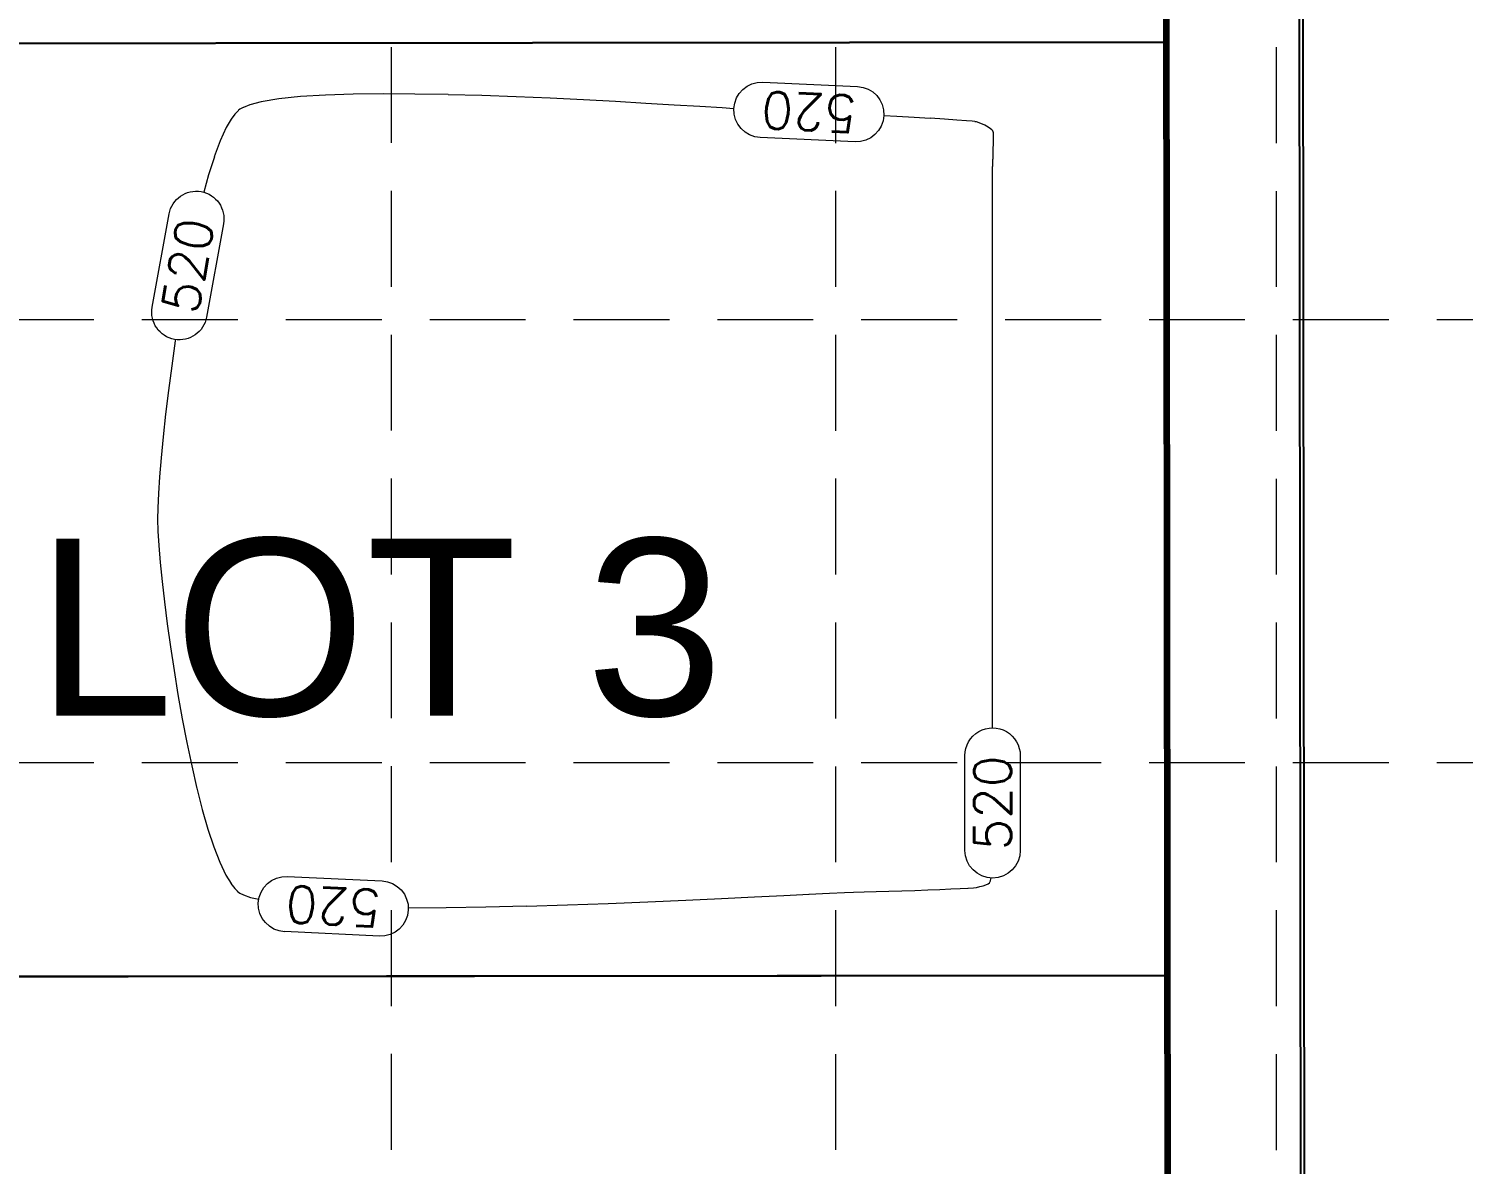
# Model space of a CAD drawing. Header units: feet. Extents: x -406 to 2003, y 7035 to 10885.
# Drawn here: x 149 to 343.5, y 8545.2 to 8699.1 of the extents above; entities that cross this region are included whole.
import ezdxf

# ---------------------------------------------------------------- set-up
doc = ezdxf.new("R2010")
doc.units = ezdxf.units.FT
doc.header["$LTSCALE"] = 40
doc.header["$MEASUREMENT"] = 0
doc.linetypes.add('HIDDEN', pattern=[0.375, 0.25, -0.125])
for name, color, linetype, lineweight in [('1 PROPOSED CONTOURS', 35, 'Continuous', 0), ('LOT NUMBERS', 3, 'Continuous', 35), ('right of way', 3, 'Continuous', 40), ('SILT FENCE', 200, 'Continuous', 100)]:
    doc.layers.add(name, color=color, linetype=linetype, lineweight=lineweight)
for name, color, linetype in [('GRID', 254, 'HIDDEN'), ('lots', 4, 'Continuous'), ('polys', 7, 'Continuous'), ('proposed pavement', 4, 'Continuous')]:
    doc.layers.add(name, color=color, linetype=linetype)
doc.styles.get("Standard").update_dxf_attribs({"font": 'ARIAL.TTF'})

msp = doc.modelspace()

# ---------------------------------------------------------------- linework, layer by layer
at = {"layer": '1 PROPOSED CONTOURS', "color": 35, "linetype": 'Continuous', "elevation": 520}
for points in [[(248.53, 8691.85), (261.37, 8691.27)], [(261.03, 8683.78), (248.19, 8684.36)], [(184.08, 8584.19), (196.92, 8583.57)], [(196.56, 8576.08), (183.72, 8576.7)]]:
    msp.add_lwpolyline(points, dxfattribs=at)
at = {"layer": '1 PROPOSED CONTOURS', "color": 35, "extrusion": (-0.101716, 0.994814, 0), "elevation": 8625.92}
msp.add_lwpolyline([(-1068.82, 520), (-1065.87, 520)], dxfattribs=at)
at = {"layer": '1 PROPOSED CONTOURS', "color": 35, "elevation": 520}
for points in [[(189.27, 8690.1), (185.89, 8689.9)], [(193.02, 8690.22), (189.27, 8690.1)], [(210.46, 8690.03), (205.87, 8690.16)], [(215.09, 8689.87), (210.46, 8690.03)], [(177.67, 8688.18), (177.49, 8688.04)], [(219.7, 8689.67), (215.09, 8689.87)], [(232.69, 8688.98), (228.56, 8689.22)], [(239.99, 8688.54), (236.52, 8688.76)], [(243.03, 8688.36), (239.99, 8688.54)], [(244.61, 8688.26), (243.03, 8688.36)], [(176.47, 8686.85), (175.81, 8685.71)], [(176.98, 8687.53), (176.47, 8686.85)], [(269.06, 8687.08), (266.72, 8687.21)], [(278.62, 8686.01), (278.07, 8686.26)], [(175.81, 8685.71), (174.99, 8683.91)], [(279.8, 8684.97), (279.75, 8685.13)], [(279.79, 8683.83), (279.79, 8684.13)], [(279.81, 8684.47), (279.82, 8684.75)], [(279.77, 8682.48), (279.77, 8682.77)], [(279.79, 8683.59), (279.79, 8683.83)], [(279.69, 8680.43), (279.7, 8680.64)], [(279.7, 8680.64), (279.71, 8680.9)], [(279.68, 8679.51), (279.68, 8680.16)], [(279.68, 8677.75), (279.68, 8679.51)], [(279.68, 8674.98), (279.68, 8677.75)], [(279.68, 8666.9), (279.68, 8671.32)], [(279.68, 8661.83), (279.68, 8666.9)], [(167.97, 8650.05), (167.59, 8646.83)], [(279.68, 8630.89), (279.68, 8637.43)], [(166.66, 8629.03), (166.85, 8626.74)], [(166.85, 8626.74), (167.11, 8624.18)], [(167.43, 8621.4), (167.81, 8618.42)], [(167.81, 8618.42), (168.24, 8615.31)], [(169.84, 8605.56), (170.47, 8602.32)], [(170.47, 8602.32), (171.13, 8599.17)], [(171.83, 8596.13), (172.56, 8593.26)], [(172.56, 8593.26), (173.33, 8590.61)], [(173.33, 8590.61), (174.12, 8588.21)], [(278.4, 8582.92), (278.78, 8583.04)], [(279.08, 8583.18), (279.27, 8583.32)], [(279.45, 8583.85), (279.47, 8583.97)], [(177.31, 8582.2), (177.49, 8582.05)], [(177.49, 8582.05), (177.67, 8581.92)], [(177.67, 8581.92), (178.14, 8581.67)], [(238.09, 8580.96), (242.93, 8581.19)], [(260.82, 8582.05), (262.27, 8582.08)], [(263.89, 8582.13), (265.6, 8582.18)], [(269.16, 8582.3), (270.89, 8582.36)], [(274.01, 8582.49), (275.3, 8582.55)], [(275.3, 8582.55), (276.35, 8582.61)], [(277.96, 8582.8), (278.4, 8582.92)], [(227.57, 8580.53), (232.93, 8580.74)]]:
    msp.add_lwpolyline(points, dxfattribs=at)
at = {"layer": '1 PROPOSED CONTOURS', "color": 35, "extrusion": (0.010876, -0.999941, 0), "elevation": -8687.61}
msp.add_lwpolyline([(291.58, 520), (287.52, 520)], dxfattribs=at)
at = {"layer": '1 PROPOSED CONTOURS', "color": 35, "extrusion": (0.005272, 0.999986, 0), "elevation": 8691.19}
msp.add_lwpolyline([(-155.57, 520), (-151.27, 520)], dxfattribs=at)
at = {"layer": '1 PROPOSED CONTOURS', "color": 35, "extrusion": (0.017942, 0.999839, 0), "elevation": 8692.46}
msp.add_lwpolyline([(-49.92, 520), (-45.43, 520)], dxfattribs=at)
at = {"layer": '1 PROPOSED CONTOURS', "color": 35, "extrusion": (0.660492, -0.750833, 0), "elevation": -6406.04}
msp.add_lwpolyline([(5871.64, 520), (5871.42, 520)], dxfattribs=at)
at = {"layer": '1 PROPOSED CONTOURS', "color": 35, "extrusion": (0.497585, -0.867415, 0), "elevation": -7447.85}
msp.add_lwpolyline([(4477.74, 520), (4477.22, 520)], dxfattribs=at)
at = {"layer": '1 PROPOSED CONTOURS', "color": 35, "extrusion": (0.371936, -0.928258, 0), "elevation": -7998.86}
msp.add_lwpolyline([(3397.84, 520), (3396.89, 520)], dxfattribs=at)
at = {"layer": '1 PROPOSED CONTOURS', "color": 35, "extrusion": (-0.255779, 0.966735, 0), "elevation": 8353.97}
msp.add_lwpolyline([(-2397.04, 520), (-2395.47, 520)], dxfattribs=at)
at = {"layer": '1 PROPOSED CONTOURS', "color": 35, "extrusion": (0.164299, -0.986411, 0), "elevation": -8541.45}
msp.add_lwpolyline([(1608.16, 520), (1605.7, 520)], dxfattribs=at)
at = {"layer": '1 PROPOSED CONTOURS', "color": 35, "extrusion": (0.048591, 0.998819, 0), "elevation": 8690.08}
msp.add_lwpolyline([(198.28, 520), (202.8, 520)], dxfattribs=at)
at = {"layer": '1 PROPOSED CONTOURS', "color": 35, "extrusion": (0.053079, 0.99859, 0), "elevation": 8689.1}
msp.add_lwpolyline([(232.98, 520), (237.33, 520)], dxfattribs=at)
at = {"layer": '1 PROPOSED CONTOURS', "color": 35, "extrusion": (0.059268, 0.998242, 0), "elevation": 8687.5}
msp.add_lwpolyline([(278.86, 520), (282.7, 520)], dxfattribs=at)
at = {"layer": '1 PROPOSED CONTOURS', "color": 35, "extrusion": (0.725259, -0.688476, 0), "elevation": -5852.8}
msp.add_lwpolyline([(6423.05, 520), (6422.55, 520)], dxfattribs=at)
at = {"layer": '1 PROPOSED CONTOURS', "color": 35, "extrusion": (0.054408, 0.998519, 0), "elevation": 8688.86}
msp.add_lwpolyline([(206.34, 520), (208.11, 520)], dxfattribs=at)
at = {"layer": '1 PROPOSED CONTOURS', "color": 35, "extrusion": (0.059493, 0.998229, 0), "elevation": 8687.7}
msp.add_lwpolyline([(246.07, 520), (248.24, 520)], dxfattribs=at)
at = {"layer": '1 PROPOSED CONTOURS', "color": 35, "extrusion": (0.062992, 0.998014, 0), "elevation": 8686.79}
msp.add_lwpolyline([(274.58, 520), (276.52, 520)], dxfattribs=at)
at = {"layer": '1 PROPOSED CONTOURS', "color": 35, "extrusion": (0.067924, 0.99769, 0), "elevation": 8685.32}
msp.add_lwpolyline([(315.85, 520), (317.51, 520)], dxfattribs=at)
at = {"layer": '1 PROPOSED CONTOURS', "color": 35, "extrusion": (0.075881, 0.997117, 0), "elevation": 8682.53}
msp.add_lwpolyline([(383.81, 520), (385.13, 520)], dxfattribs=at)
at = {"layer": '1 PROPOSED CONTOURS', "color": 35, "extrusion": (0.089467, 0.99599, 0), "elevation": 8676.49}
msp.add_lwpolyline([(501.38, 520), (502.14, 520)], dxfattribs=at)
at = {"layer": '1 PROPOSED CONTOURS', "color": 35, "extrusion": (0.112822, 0.993615, 0), "elevation": 8662.33}
msp.add_lwpolyline([(704.52, 520), (704.91, 520)], dxfattribs=at)
at = {"layer": '1 PROPOSED CONTOURS', "color": 35, "extrusion": (0.154574, 0.987981, 0), "elevation": 8624.96}
msp.add_lwpolyline([(1068.6, 520), (1068.76, 520)], dxfattribs=at)
at = {"layer": '1 PROPOSED CONTOURS', "color": 35, "extrusion": (0.219905, 0.975521, 0), "elevation": 8534.86}
msp.add_lwpolyline([(1639.51, 520), (1639.56, 520)], dxfattribs=at)
at = {"layer": '1 PROPOSED CONTOURS', "color": 35, "extrusion": (0.328634, 0.944457, 0), "elevation": 8295.19}
msp.add_lwpolyline([(2591.97, 520), (2592.59, 520)], dxfattribs=at)
at = {"layer": '1 PROPOSED CONTOURS', "color": 35, "extrusion": (0.497432, 0.867503, 0), "elevation": 7673.73}
msp.add_lwpolyline([(4078.47, 520), (4079, 520)], dxfattribs=at)
at = {"layer": '1 PROPOSED CONTOURS', "color": 35, "extrusion": (0.55422, 0.83237, 0), "elevation": 7384.42}
msp.add_lwpolyline([(4581.11, 520), (4581.52, 520)], dxfattribs=at)
at = {"layer": '1 PROPOSED CONTOURS', "color": 35, "extrusion": (0.622623, 0.782522, 0), "elevation": 6970.58}
msp.add_lwpolyline([(5188.94, 520), (5189.16, 520)], dxfattribs=at)
at = {"layer": '1 PROPOSED CONTOURS', "color": 35, "extrusion": (0.763207, 0.646154, 0), "elevation": 5825.48}
msp.add_lwpolyline([(6447.92, 520), (6448.09, 520)], dxfattribs=at)
at = {"layer": '1 PROPOSED CONTOURS', "color": 35, "extrusion": (0.897967, 0.440062, 0), "elevation": 4073.21}
msp.add_lwpolyline([(7675.86, 520), (7675.99, 520)], dxfattribs=at)
at = {"layer": '1 PROPOSED CONTOURS', "color": 35, "extrusion": (-0.999281, 0.037912, 0), "elevation": 49.64}
msp.add_lwpolyline([(-8688.5, 520), (-8688.84, 520)], dxfattribs=at)
at = {"layer": '1 PROPOSED CONTOURS', "color": 35, "extrusion": (0.995882, 0.09066, 0), "elevation": 1066.02}
msp.add_lwpolyline([(8623.62, 520), (8623.84, 520)], dxfattribs=at)
at = {"layer": '1 PROPOSED CONTOURS', "color": 35, "extrusion": (0.938131, -0.346281, 0), "elevation": -2842.91}
msp.add_lwpolyline([(8207.24, 520), (8204.94, 520)], dxfattribs=at)
at = {"layer": '1 PROPOSED CONTOURS', "color": 35, "extrusion": (0.99956, -0.029675, 0), "elevation": 21.99}
msp.add_lwpolyline([(8686.44, 520), (8686.67, 520)], dxfattribs=at)
at = {"layer": '1 PROPOSED CONTOURS', "color": 35, "extrusion": (0.999655, -0.026277, 0), "elevation": 51.52}
msp.add_lwpolyline([(8686.54, 520), (8686.83, 520)], dxfattribs=at)
at = {"layer": '1 PROPOSED CONTOURS', "color": 35, "extrusion": (-0.999771, 0.021389, 0), "elevation": -93.99}
msp.add_lwpolyline([(-8686.77, 520), (-8687, 520)], dxfattribs=at)
at = {"layer": '1 PROPOSED CONTOURS', "color": 35, "extrusion": (-0.999862, 0.016585, 0), "elevation": -135.73}
msp.add_lwpolyline([(-8686.74, 520), (-8687.04, 520)], dxfattribs=at)
at = {"layer": '1 PROPOSED CONTOURS', "color": 35, "extrusion": (0.999837, -0.01804, 0), "elevation": 123.09}
msp.add_lwpolyline([(8686.64, 520), (8686.93, 520)], dxfattribs=at)
at = {"layer": '1 PROPOSED CONTOURS', "color": 35, "extrusion": (0.954498, -0.298216, 0), "elevation": -2422.77}
msp.add_lwpolyline([(8338.67, 520), (8336.08, 520)], dxfattribs=at)
at = {"layer": '1 PROPOSED CONTOURS', "color": 35, "extrusion": (0.999379, -0.035243, 0), "elevation": -26.42}
msp.add_lwpolyline([(8684.62, 520), (8684.89, 520)], dxfattribs=at)
at = {"layer": '1 PROPOSED CONTOURS', "color": 35, "extrusion": (0.999128, -0.041743, 0), "elevation": -82.9}
msp.add_lwpolyline([(8685.01, 520), (8685.28, 520)], dxfattribs=at)
at = {"layer": '1 PROPOSED CONTOURS', "color": 35, "extrusion": (0.999271, -0.038174, 0), "elevation": -51.88}
msp.add_lwpolyline([(8685.52, 520), (8685.75, 520)], dxfattribs=at)
at = {"layer": '1 PROPOSED CONTOURS', "color": 35, "extrusion": (-0.999398, 0.034697, 0), "elevation": 21.65}
msp.add_lwpolyline([(-8685.88, 520), (-8686.16, 520)], dxfattribs=at)
at = {"layer": '1 PROPOSED CONTOURS', "color": 35, "extrusion": (0.999451, -0.033136, 0), "elevation": -8.09}
msp.add_lwpolyline([(8686.18, 520), (8686.46, 520)], dxfattribs=at)
at = {"layer": '1 PROPOSED CONTOURS', "color": 35, "extrusion": (-0.964962, 0.262389, 0), "elevation": 2110.01}
msp.add_lwpolyline([(-8420.68, 520), (-8418.25, 520)], dxfattribs=at)
at = {"layer": '1 PROPOSED CONTOURS', "color": 35, "extrusion": (-1, 6.14096e-05, 0), "elevation": -279.14}
msp.add_lwpolyline([(-8671.34, 520), (-8674.99, 520)], dxfattribs=at)
at = {"layer": '1 PROPOSED CONTOURS', "color": 35, "linetype": 'Continuous', "extrusion": (-0.984013, 0.178095, 0)}
for points, elevation in [([(-8552.4, 520), (-8565.26, 520)], 1379.43), ([(-8565.26, 520), (-8552.4, 520)], 1371.93)]:
    msp.add_lwpolyline(points, dxfattribs=dict(at, elevation=elevation))
at = {"layer": '1 PROPOSED CONTOURS', "color": 35, "extrusion": (1, 4.36655e-05, 0), "elevation": 280.05}
msp.add_lwpolyline([(8656.22, 520), (8661.82, 520)], dxfattribs=at)
at = {"layer": '1 PROPOSED CONTOURS', "color": 35, "extrusion": (0.988365, -0.152101, 0), "elevation": -1149.78}
msp.add_lwpolyline([(8581.94, 520), (8581.78, 520)], dxfattribs=at)
at = {"layer": '1 PROPOSED CONTOURS', "color": 35, "extrusion": (0.990041, -0.14078, 0), "elevation": -1051.49}
msp.add_lwpolyline([(8594.37, 520), (8590.92, 520)], dxfattribs=at)
at = {"layer": '1 PROPOSED CONTOURS', "color": 35, "extrusion": (1, 5.67682e-05, 0), "elevation": 280.17}
msp.add_lwpolyline([(8650.21, 520), (8656.22, 520)], dxfattribs=at)
at = {"layer": '1 PROPOSED CONTOURS', "color": 35, "extrusion": (0.99151, -0.130027, 0), "elevation": -958.19}
msp.add_lwpolyline([(8601.83, 520), (8598.46, 520)], dxfattribs=at)
at = {"layer": '1 PROPOSED CONTOURS', "color": 35, "extrusion": (1, 6.47463e-05, 0), "elevation": 280.24}
msp.add_lwpolyline([(8643.9, 520), (8650.2, 520)], dxfattribs=at)
at = {"layer": '1 PROPOSED CONTOURS', "color": 35, "extrusion": (-0.994081, 0.108639, 0), "elevation": 772.79}
msp.add_lwpolyline([(-8613.86, 520), (-8610.79, 520)], dxfattribs=at)
at = {"layer": '1 PROPOSED CONTOURS', "color": 35, "extrusion": (0.995281, -0.097035, 0), "elevation": -672.29}
msp.add_lwpolyline([(8619.22, 520), (8616.37, 520)], dxfattribs=at)
at = {"layer": '1 PROPOSED CONTOURS', "color": 35, "extrusion": (1, 6.87343e-05, 0), "elevation": 280.27}
msp.add_lwpolyline([(8637.41, 520), (8643.89, 520)], dxfattribs=at)
at = {"layer": '1 PROPOSED CONTOURS', "color": 35, "extrusion": (0.996478, -0.08386, 0), "elevation": -558.24}
msp.add_lwpolyline([(8624.51, 520), (8621.92, 520)], dxfattribs=at)
at = {"layer": '1 PROPOSED CONTOURS', "color": 35, "extrusion": (0.997698, -0.067819, 0), "elevation": -419.47}
msp.add_lwpolyline([(8629.79, 520), (8627.5, 520)], dxfattribs=at)
at = {"layer": '1 PROPOSED CONTOURS', "color": 35, "extrusion": (0.998919, -0.04648, 0), "elevation": -234.98}
msp.add_lwpolyline([(8634.49, 520), (8632.55, 520)], dxfattribs=at)
at = {"layer": '1 PROPOSED CONTOURS', "color": 35, "extrusion": (0.999895, -0.014485, 0), "elevation": 41.43}
msp.add_lwpolyline([(8635.65, 520), (8634.1, 520)], dxfattribs=at)
at = {"layer": '1 PROPOSED CONTOURS', "color": 35, "extrusion": (0.999515, 0.031135, 0), "elevation": 435.18}
msp.add_lwpolyline([(8623.23, 520), (8621.62, 520)], dxfattribs=at)
at = {"layer": '1 PROPOSED CONTOURS', "color": 35, "extrusion": (0.998085, 0.06186, 0), "elevation": 700.14}
msp.add_lwpolyline([(8604.16, 520), (8602.19, 520)], dxfattribs=at)
at = {"layer": '1 PROPOSED CONTOURS', "color": 35, "extrusion": (1, 6.64826e-05, 0), "elevation": 280.25}
msp.add_lwpolyline([(8624.38, 520), (8630.87, 520)], dxfattribs=at)
at = {"layer": '1 PROPOSED CONTOURS', "color": 35, "extrusion": (0.993546, 0.113433, 0), "elevation": 1144.3}
msp.add_lwpolyline([(8549.57, 520), (8546.76, 520)], dxfattribs=at)
at = {"layer": '1 PROPOSED CONTOURS', "color": 35, "extrusion": (1, 6.01177e-05, 0), "elevation": 280.2}
msp.add_lwpolyline([(8618.07, 520), (8624.38, 520)], dxfattribs=at)
at = {"layer": '1 PROPOSED CONTOURS', "color": 35, "extrusion": (1, 4.94881e-05, 0), "elevation": 280.1}
msp.add_lwpolyline([(8612.06, 520), (8618.08, 520)], dxfattribs=at)
at = {"layer": '1 PROPOSED CONTOURS', "color": 35, "extrusion": (0.988756, 0.149538, 0), "elevation": 1454.67}
msp.add_lwpolyline([(8493.28, 520), (8490.03, 520)], dxfattribs=at)
at = {"layer": '1 PROPOSED CONTOURS', "color": 35, "extrusion": (0.986831, 0.161752, 0), "elevation": 1559.53}
msp.add_lwpolyline([(8471.4, 520), (8468.09, 520)], dxfattribs=at)
at = {"layer": '1 PROPOSED CONTOURS', "color": 35, "extrusion": (1, 3.32505e-05, 0), "elevation": 279.96}
msp.add_lwpolyline([(8606.46, 520), (8612.07, 520)], dxfattribs=at)
at = {"layer": '1 PROPOSED CONTOURS', "color": 35, "extrusion": (0.984597, 0.174837, 0), "elevation": 1671.79}
msp.add_lwpolyline([(8446.64, 520), (8443.32, 520)], dxfattribs=at)
at = {"layer": '1 PROPOSED CONTOURS', "color": 35, "extrusion": (1, 8.90513e-06, 0), "elevation": 279.75}
msp.add_lwpolyline([(8604.32, 520), (8606.47, 520)], dxfattribs=at)
at = {"layer": '1 PROPOSED CONTOURS', "color": 35, "linetype": 'Continuous', "extrusion": (-1, 8.91904e-05, 0)}
for points, elevation in [([(-8587.74, 520), (-8600.6, 520)], -275.16), ([(-8600.6, 520), (-8587.74, 520)], -282.66)]:
    msp.add_lwpolyline(points, dxfattribs=dict(at, elevation=elevation))
at = {"layer": '1 PROPOSED CONTOURS', "color": 35, "extrusion": (0.974386, 0.224883, 0), "elevation": 2100.55}
msp.add_lwpolyline([(8340.42, 520), (8337.3, 520)], dxfattribs=at)
at = {"layer": '1 PROPOSED CONTOURS', "color": 35, "extrusion": (0.932296, 0.361695, 0), "elevation": 3268.64}
msp.add_lwpolyline([(7943.78, 520), (7941.53, 520)], dxfattribs=at)
at = {"layer": '1 PROPOSED CONTOURS', "color": 35, "extrusion": (0.90302, 0.429598, 0), "elevation": 3846.55}
msp.add_lwpolyline([(7678.28, 520), (7676.34, 520)], dxfattribs=at)
at = {"layer": '1 PROPOSED CONTOURS', "color": 35, "extrusion": (0.855929, 0.517093, 0), "elevation": 4589.36}
msp.add_lwpolyline([(7256.71, 520), (7255.39, 520)], dxfattribs=at)
at = {"layer": '1 PROPOSED CONTOURS', "color": 35, "extrusion": (0.791051, 0.611751, 0), "elevation": 5390.38}
msp.add_lwpolyline([(6681.83, 520), (6680.98, 520)], dxfattribs=at)
at = {"layer": '1 PROPOSED CONTOURS', "color": 35, "extrusion": (0.414089, -0.910236, 0), "elevation": -7697.16}
msp.add_lwpolyline([(3807.9, 520), (3808.22, 520)], dxfattribs=at)
at = {"layer": '1 PROPOSED CONTOURS', "color": 35, "extrusion": (0.869348, -0.494201, 0), "elevation": -3999.1}
msp.add_lwpolyline([(7599.91, 520), (7600.2, 520)], dxfattribs=at)
at = {"layer": '1 PROPOSED CONTOURS', "color": 35, "extrusion": (0.989671, -0.143355, 0), "elevation": -953.97}
msp.add_lwpolyline([(8534.97, 520), (8535.25, 520)], dxfattribs=at)
at = {"layer": '1 PROPOSED CONTOURS', "color": 35, "extrusion": (0.715987, 0.698114, 0), "elevation": 6118.31}
msp.add_lwpolyline([(6021.46, 520), (6020.96, 520)], dxfattribs=at)
at = {"layer": '1 PROPOSED CONTOURS', "color": 35, "extrusion": (0.329107, 0.944293, 0), "elevation": 8162.24}
msp.add_lwpolyline([(2656.07, 520), (2655.05, 520)], dxfattribs=at)
at = {"layer": '1 PROPOSED CONTOURS', "color": 35, "extrusion": (0.21659, 0.976263, 0), "elevation": 8416.43}
msp.add_lwpolyline([(1683.78, 520), (1682.65, 520)], dxfattribs=at)
at = {"layer": '1 PROPOSED CONTOURS', "color": 35, "extrusion": (0.048128, -0.998841, 0), "elevation": -8559.55}
msp.add_lwpolyline([(655.65, 520), (660.11, 520)], dxfattribs=at)
at = {"layer": '1 PROPOSED CONTOURS', "color": 35, "extrusion": (-0.04978, 0.99876, 0), "elevation": 8558.45}
msp.add_lwpolyline([(-674.27, 520), (-678.26, 520)], dxfattribs=at)
at = {"layer": '1 PROPOSED CONTOURS', "color": 35, "extrusion": (-0.050592, 0.998719, 0), "elevation": 8557.89}
msp.add_lwpolyline([(-685.21, 520), (-688.64, 520)], dxfattribs=at)
at = {"layer": '1 PROPOSED CONTOURS', "color": 35, "extrusion": (0.050128, -0.998743, 0), "elevation": -8558.21}
msp.add_lwpolyline([(684.66, 520), (687.44, 520)], dxfattribs=at)
at = {"layer": '1 PROPOSED CONTOURS', "color": 35, "extrusion": (0.047111, -0.99889, 0), "elevation": -8560.25}
msp.add_lwpolyline([(661.58, 520), (663.62, 520)], dxfattribs=at)
at = {"layer": '1 PROPOSED CONTOURS', "color": 35, "extrusion": (0.036265, -0.999342, 0), "elevation": -8566.95}
msp.add_lwpolyline([(570.66, 520), (571.88, 520)], dxfattribs=at)
at = {"layer": '1 PROPOSED CONTOURS', "color": 35, "extrusion": (0.026306, -0.999654, 0), "elevation": -8572.22}
msp.add_lwpolyline([(487.94, 520), (489.55, 520)], dxfattribs=at)
at = {"layer": '1 PROPOSED CONTOURS', "color": 35, "extrusion": (0.032227, -0.999481, 0), "elevation": -8569.16}
msp.add_lwpolyline([(542.05, 520), (543.82, 520)], dxfattribs=at)
at = {"layer": '1 PROPOSED CONTOURS', "color": 35, "extrusion": (-0.034743, 0.999396, 0), "elevation": 8567.76}
msp.add_lwpolyline([(-565.39, 520), (-567.16, 520)], dxfattribs=at)
at = {"layer": '1 PROPOSED CONTOURS', "color": 35, "extrusion": (-0.040062, 0.999197, 0), "elevation": 8564.62}
msp.add_lwpolyline([(-614.5, 520), (-616.14, 520)], dxfattribs=at)
at = {"layer": '1 PROPOSED CONTOURS', "color": 35, "extrusion": (0.043435, -0.999056, 0), "elevation": -8562.49}
msp.add_lwpolyline([(645.05, 520), (646.54, 520)], dxfattribs=at)
at = {"layer": '1 PROPOSED CONTOURS', "color": 35, "extrusion": (0.068571, -0.997646, 0), "elevation": -8543.46}
msp.add_lwpolyline([(864.21, 520), (864.96, 520)], dxfattribs=at)
at = {"layer": '1 PROPOSED CONTOURS', "color": 35, "extrusion": (0.108119, -0.994138, 0), "elevation": -8502.39}
msp.add_lwpolyline([(1203.42, 520), (1203.81, 520)], dxfattribs=at)
at = {"layer": '1 PROPOSED CONTOURS', "color": 35, "extrusion": (-0.20363, 0.979048, 0), "elevation": 8346.37}
msp.add_lwpolyline([(-2019.37, 520), (-2019.86, 520)], dxfattribs=at)
at = {"layer": '1 PROPOSED CONTOURS', "color": 35, "extrusion": (0.004877, -0.999988, 0), "elevation": -8578.87}
msp.add_lwpolyline([(242.34, 520), (247.48, 520)], dxfattribs=at)
at = {"layer": '1 PROPOSED CONTOURS', "color": 35, "extrusion": (0.014877, -0.999889, 0), "elevation": -8575.96}
msp.add_lwpolyline([(333.25, 520), (338.63, 520)], dxfattribs=at)
at = {"layer": '1 PROPOSED CONTOURS', "color": 35, "extrusion": (0.022874, -0.999738, 0), "elevation": -8572.98}
msp.add_lwpolyline([(407.22, 520), (412.72, 520)], dxfattribs=at)
at = {"layer": '1 PROPOSED CONTOURS', "color": 35, "extrusion": (0.029379, -0.999568, 0), "elevation": -8570.11}
msp.add_lwpolyline([(468.5, 520), (474.05, 520)], dxfattribs=at)
at = {"layer": '1 PROPOSED CONTOURS', "color": 35, "extrusion": (0.034731, -0.999397, 0), "elevation": -8567.45}
msp.add_lwpolyline([(519.93, 520), (525.44, 520)], dxfattribs=at)
at = {"layer": '1 PROPOSED CONTOURS', "color": 35, "extrusion": (0.042816, -0.999083, 0), "elevation": -8562.9}
msp.add_lwpolyline([(600.12, 520), (605.27, 520)], dxfattribs=at)
at = {"layer": '1 PROPOSED CONTOURS', "color": 35, "linetype": 'Continuous', "extrusion": (0, 0, -1)}
for centre, start, end in [((-248.36, 8688.1, -520), 272.5956, 92.5956), ((-261.2, 8687.52, -520), 92.5956, 272.5956), ((-171.75, 8673.33, -520), 10.2588, 190.2588), ((-169.46, 8660.68, -520), 190.2588, 10.2588), ((-279.68, 8600.57, -520), 0.0051, 180.0051), ((-279.68, 8587.72, -520), 180.0051, 0.0051), ((-183.9, 8580.44, -520), 272.7498, 92.7498), ((-196.74, 8579.83, -520), 92.7498, 272.7498)]:
    msp.add_arc(centre, 3.75, start, end, dxfattribs=at)
at = {"layer": 'GRID', "color": 252, "linetype": 'HIDDEN', "lineweight": 0, "ltscale": 1.3}
for p, q in [((198.2, 7338.12), (198.22, 10819.75)), ((258.44, 7338.11), (258.37, 10819.74)), ((318.13, 7338.1), (318.25, 10819.73)), ((-342.62, 8659.68), (1939.97, 8659.68)), ((-342.62, 8599.61), (1939.97, 8599.61))]:
    msp.add_line(p, q, dxfattribs=at)
at = {"layer": 'lots', "color": 7, "linetype": 'Continuous'}
for p, q in [((303.25, 8697.26), (-212.31, 8696.75)), ((303.25, 8697.26), (-212.31, 8696.75)), ((303.38, 8570.76), (-213.17, 8570.25)), ((303.38, 8570.76), (-213.17, 8570.25))]:
    msp.add_line(p, q, dxfattribs=at)
at = {"layer": 'polys', "color": 7, "linetype": 'Continuous'}
for points in [[(-211.54, 8823.25), (-211.61, 8798.86), (-212.31, 8696.75), (303.25, 8697.26), (303.12, 8823.76)], [(-212.31, 8696.75), (-213.17, 8570.25), (303.38, 8570.76), (303.25, 8697.26)], [(-213.17, 8570.25), (-214.04, 8443.75), (303.5, 8444.26), (303.38, 8570.76)]]:
    msp.add_lwpolyline(points, close=True, dxfattribs=at)
at = {"layer": 'proposed pavement', "color": 7, "linetype": 'Continuous'}
for p, q in [((320.12, 9834.71), (321.65, 8298.24)), ((320.88, 9575.09), (322.15, 8298.24))]:
    msp.add_line(p, q, dxfattribs=at)
at = {"layer": 'right of way', "color": 7, "linetype": 'Continuous'}
msp.add_line((302.12, 9835.76), (303.63, 8317.83), dxfattribs=at)
msp.add_line((302.12, 9835.76), (303.63, 8317.83), dxfattribs=at)
at = {"layer": 'SILT FENCE', "color": 7, "linetype": 'Continuous'}
msp.add_line((303.63, 8317.83), (302.12, 9835.76), dxfattribs=at)

# ---------------------------------------------------------------- texts
at = {"layer": '1 PROPOSED CONTOURS', "color": 35, "linetype": 'Continuous', "char_height": 5, "width": 18.8095, "attachment_point": 1}
for insert, rotation in [((261.09, 8685.03, 520), 177.4044), ((277.18, 8587.72, 520), 89.9949), ((196.62, 8577.33, 520), 177.2502)]:
    msp.add_mtext('\\Fsimplex.shx;\\W1.0000000000;\\T1.0000000000;\\o\\l520', dxfattribs=dict(at, insert=insert, rotation=rotation))
at = {"layer": '1 PROPOSED CONTOURS', "color": 35, "insert": (167, 8661.12, 520), "char_height": 5, "width": 18.8095, "attachment_point": 1, "rotation": 79.7412}
msp.add_mtext('\\Fsimplex.shx;\\W1.0000000000;\\T1.0000000000;\\o\\l520', dxfattribs=at)
at = {"layer": 'LOT NUMBERS', "color": 7, "linetype": 'Continuous'}
msp.add_text('LOT 3', height=24, dxfattribs=at).set_placement((150.03, 8605.99))

doc.saveas('drawing.dxf')
